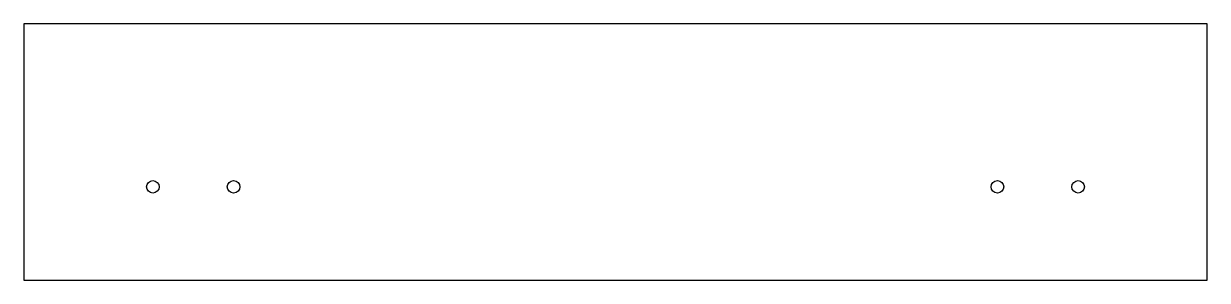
# Model space of a CAD drawing. Extents: x 0 to 18.5, y 0 to 4.
import ezdxf

# ---------------------------------------------------------------- set-up
doc = ezdxf.new("R2010")
doc.units = 0
doc.layers.add('BLOCKDRILLSYSTEM', color=6, linetype='CONTINUOUS')
doc.layers.add('PartCut', color=1, linetype='CONTINUOUS')

msp = doc.modelspace()

# ---------------------------------------------------------------- linework, layer by layer
at = {"layer": 'BLOCKDRILLSYSTEM'}
for centre in [(2.01654, 1.457), (3.27638, 1.457), (15.19862, 1.457), (16.45846, 1.457)]:
    msp.add_circle(centre, 0.09843, dxfattribs=at)
at = {"layer": 'PartCut'}
msp.add_lwpolyline([(0, 0), (18.475, 0), (18.475, 4), (0, 4)], close=True, dxfattribs=at)

doc.saveas('drawing.dxf')
